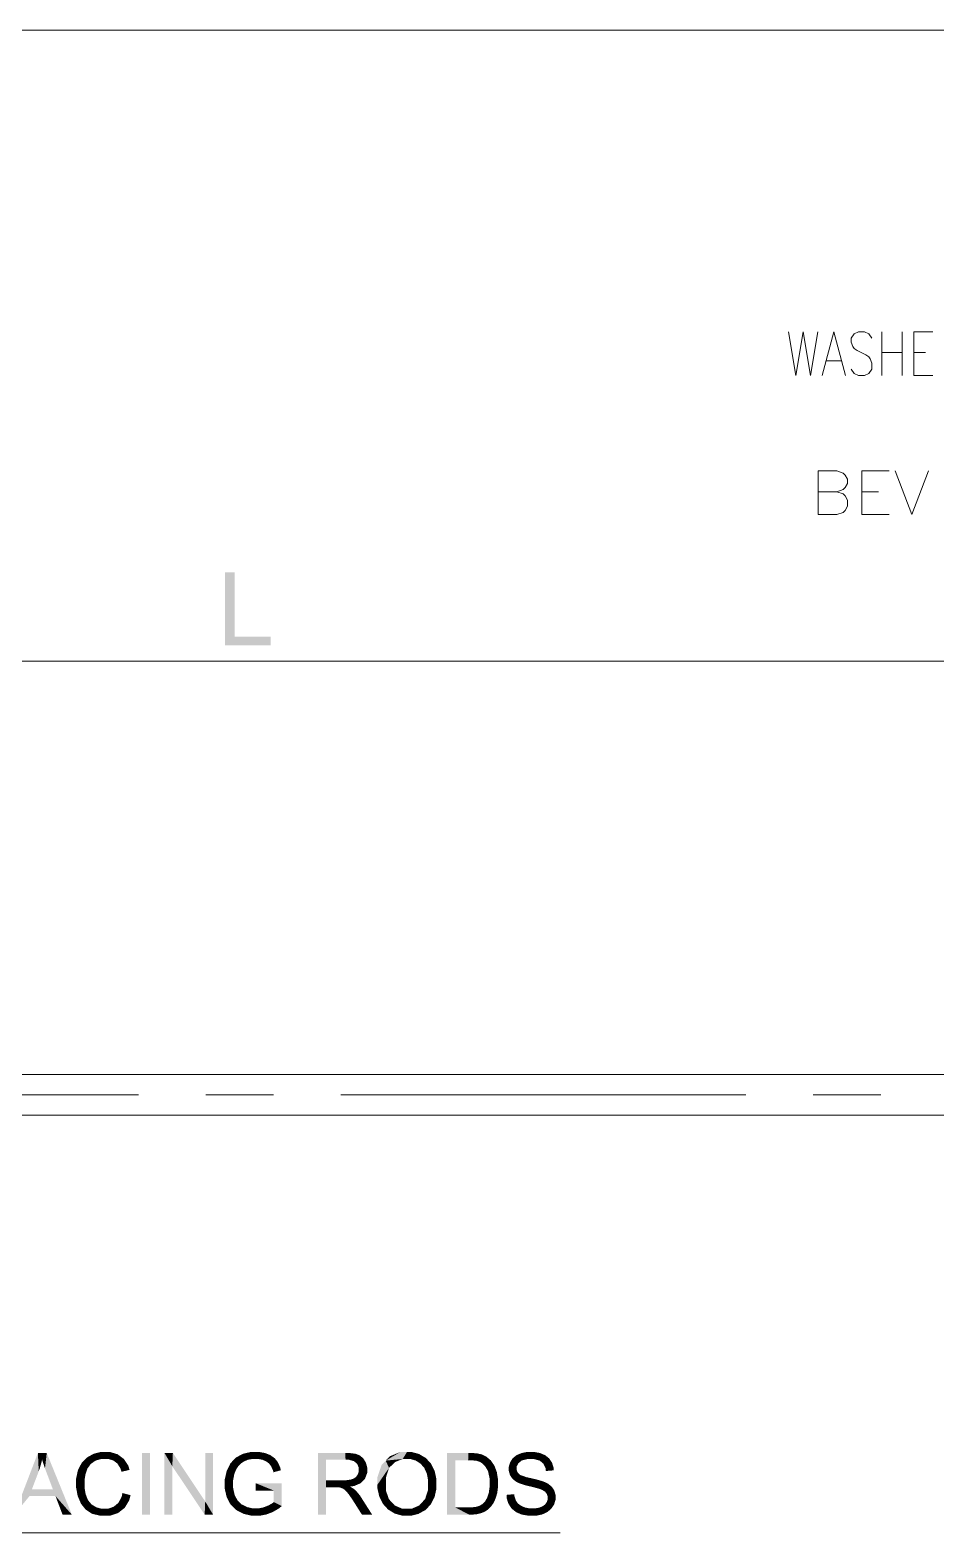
# Model space of a CAD drawing. Header units: millimetres. Extents: x 2 to 579, y 1 to 405.
# Drawn here: x 212 to 245.5, y 145.1 to 200.8 of the extents above; entities that cross this region are included whole.
import ezdxf

# ---------------------------------------------------------------- set-up
doc = ezdxf.new("R2010")
doc.units = ezdxf.units.MM
doc.linetypes.add('XKITLINE00', pattern=[0])
doc.layers.add('GraphicObject', color=6, linetype='Continuous', lineweight=0)
doc.layers.add('LinkedObject', color=7, linetype='Continuous', lineweight=0)

# ---------------------------------------------------------------- blocks, each defined once
blk = doc.blocks.new('*A3')
at = {"layer": 'GraphicObject', "color": 3, "linetype": 'XKITLINE00', "lineweight": 0}
blk.add_line((286.857, 200.826), (152.298, 200.826), dxfattribs=at)
blk = doc.blocks.new('*A4')
at = {"layer": 'LinkedObject'}
for points in [[(219.55, 180.723), (219.194, 178.023), (219.194, 180.723)], [(219.55, 178.342), (219.194, 178.023), (219.55, 180.723)], [(219.194, 178.023), (219.55, 178.342), (220.879, 178.023)], [(220.879, 178.023), (219.55, 178.342), (220.879, 178.342)], [(212.26, 148.087), (212.29, 147.409), (211.382, 145.8)], [(212.29, 147.409), (212.26, 148.087), (212.329, 147.517)], [(212.329, 147.517), (212.26, 148.087), (212.391, 147.736)], [(212.391, 147.736), (212.26, 148.087), (212.414, 147.847)], [(212.586, 148.087), (212.414, 147.847), (212.26, 148.087)], [(212.414, 147.847), (212.586, 148.087), (212.441, 147.753)], [(212.441, 147.753), (212.586, 148.087), (212.522, 147.515)], [(212.522, 147.515), (212.586, 148.087), (212.576, 147.371)], [(212.576, 147.371), (212.586, 148.087), (212.815, 146.74)], [(212.815, 146.74), (212.586, 148.087), (212.909, 146.493)], [(212.909, 146.493), (212.586, 148.087), (213.518, 145.8)], [(213.879, 147.716), (214.218, 147.678), (213.811, 147.583)], [(213.811, 147.583), (214.218, 147.678), (214.094, 147.508)], [(214.073, 147.918), (214.218, 147.678), (213.879, 147.716)], [(214.199, 147.988), (214.218, 147.678), (214.073, 147.918)], [(214.325, 148.057), (214.615, 147.867), (214.199, 147.988)], [(214.199, 147.988), (214.615, 147.867), (214.395, 147.804)], [(214.218, 147.678), (214.199, 147.988), (214.306, 147.741)], [(214.306, 147.741), (214.199, 147.988), (214.395, 147.804)], [(214.602, 148.126), (214.615, 147.867), (214.325, 148.057)], [(214.753, 148.126), (214.615, 147.867), (214.602, 148.126)], [(214.615, 147.867), (214.753, 148.126), (214.747, 147.867)], [(214.753, 148.126), (214.861, 147.867), (214.747, 147.867)], [(215.213, 148.038), (214.753, 148.126), (214.925, 148.126)], [(215.33, 147.951), (214.753, 148.126), (215.213, 148.038)], [(215.052, 147.81), (214.753, 148.126), (215.33, 147.951)], [(214.861, 147.867), (214.753, 148.126), (215.052, 147.81)], [(215.052, 147.81), (215.33, 147.951), (215.127, 147.753)], [(215.33, 147.951), (215.203, 147.696), (215.127, 147.753)], [(215.203, 147.696), (215.33, 147.951), (215.318, 147.514)], [(215.318, 147.514), (215.33, 147.951), (215.655, 147.46)], [(215.609, 147.618), (215.33, 147.951), (215.447, 147.864)], [(215.655, 147.46), (215.33, 147.951), (215.609, 147.618)], [(216.419, 148.087), (216.117, 145.8), (216.117, 148.087)], [(216.419, 145.8), (216.117, 145.8), (216.419, 148.087)], [(216.95, 148.087), (217.24, 147.595), (216.95, 145.8)], [(217.24, 147.595), (216.95, 148.087), (217.26, 148.087)], [(217.24, 147.595), (217.26, 148.087), (218.439, 145.8)], [(218.439, 145.8), (217.26, 148.087), (218.459, 146.292)], [(218.75, 148.087), (218.459, 146.292), (218.459, 148.087)], [(218.75, 145.8), (218.459, 146.292), (218.75, 148.087)], [(219.723, 147.985), (219.321, 147.555), (219.592, 147.915)], [(219.893, 147.772), (219.321, 147.555), (219.723, 147.985)], [(219.592, 147.915), (219.321, 147.555), (219.391, 147.7)], [(219.771, 147.689), (219.321, 147.555), (219.893, 147.772)], [(219.725, 147.638), (219.321, 147.555), (219.771, 147.689)], [(219.678, 147.586), (219.321, 147.555), (219.725, 147.638)], [(220.156, 148.126), (219.723, 147.985), (219.854, 148.055)], [(220.224, 147.867), (219.723, 147.985), (220.156, 148.126)], [(219.723, 147.985), (219.969, 147.804), (219.893, 147.772)], [(219.969, 147.804), (219.723, 147.985), (220.044, 147.836)], [(220.044, 147.836), (219.723, 147.985), (220.224, 147.867)], [(220.328, 147.867), (220.156, 148.126), (220.327, 148.126)], [(220.224, 147.867), (220.156, 148.126), (220.328, 147.867)], [(220.327, 148.126), (220.414, 147.867), (220.328, 147.867)], [(220.451, 148.126), (220.414, 147.867), (220.327, 148.126)], [(220.414, 147.867), (220.451, 148.126), (220.572, 147.837)], [(220.775, 148.045), (220.451, 148.126), (220.675, 148.085)], [(220.572, 147.837), (220.451, 148.126), (220.775, 148.045)], [(220.572, 147.837), (220.775, 148.045), (220.643, 147.807)], [(220.775, 148.045), (220.714, 147.777), (220.643, 147.807)], [(220.714, 147.777), (220.775, 148.045), (220.823, 147.697)], [(221.033, 147.893), (220.775, 148.045), (220.876, 148.005)], [(221.09, 147.821), (220.775, 148.045), (221.033, 147.893)], [(220.823, 147.697), (220.775, 148.045), (221.09, 147.821)], [(220.823, 147.697), (221.09, 147.821), (220.861, 147.647)], [(221.09, 147.821), (220.899, 147.597), (220.861, 147.647)], [(220.899, 147.597), (221.09, 147.821), (220.963, 147.46)], [(220.963, 147.46), (221.09, 147.821), (221.233, 147.562)], [(221.233, 147.562), (221.09, 147.821), (221.147, 147.75)], [(222.937, 147.078), (222.635, 145.8), (222.635, 148.087)], [(222.635, 148.087), (222.937, 147.835), (222.937, 147.078)], [(223.66, 147.835), (222.635, 148.087), (223.647, 148.087)], [(222.937, 147.835), (222.635, 148.087), (223.66, 147.835)], [(223.647, 148.087), (223.787, 147.835), (223.66, 147.835)], [(224.032, 148.056), (223.647, 148.087), (223.8, 148.087)], [(224.111, 148.025), (223.647, 148.087), (224.032, 148.056)], [(223.973, 147.783), (223.647, 148.087), (224.111, 148.025)], [(223.787, 147.835), (223.647, 148.087), (223.973, 147.783)], [(224.111, 148.025), (224.031, 147.731), (223.973, 147.783)], [(224.191, 147.994), (224.031, 147.731), (224.111, 148.025)], [(224.031, 147.731), (224.191, 147.994), (224.09, 147.678)], [(224.09, 147.678), (224.191, 147.994), (224.365, 147.807)], [(224.365, 147.807), (224.149, 147.545), (224.09, 147.678)], [(224.413, 147.729), (224.149, 147.545), (224.365, 147.807)], [(224.46, 147.557), (224.149, 147.545), (224.413, 147.729)], [(224.365, 147.807), (224.191, 147.994), (224.318, 147.885)], [(225.148, 147.804), (224.842, 146.913), (224.995, 147.643)], [(225.269, 147.534), (224.842, 146.913), (225.148, 147.804)], [(224.995, 147.643), (224.842, 146.913), (224.842, 147.197)], [(225.695, 148.126), (225.148, 147.804), (225.3, 147.965)], [(225.937, 148.126), (225.148, 147.804), (225.695, 148.126)], [(225.778, 147.865), (225.148, 147.804), (225.937, 148.126)], [(225.501, 147.755), (225.148, 147.804), (225.778, 147.865)], [(225.148, 147.804), (225.501, 147.755), (225.385, 147.644)], [(225.269, 147.534), (225.148, 147.804), (225.385, 147.644)], [(225.778, 147.865), (225.937, 148.126), (225.938, 147.865)], [(225.937, 148.126), (226.051, 147.865), (225.938, 147.865)], [(226.38, 148.05), (225.937, 148.126), (226.095, 148.126)], [(226.507, 147.974), (225.937, 148.126), (226.38, 148.05)], [(226.256, 147.808), (225.937, 148.126), (226.507, 147.974)], [(226.051, 147.865), (225.937, 148.126), (226.256, 147.808)], [(226.256, 147.808), (226.507, 147.974), (226.347, 147.75)], [(226.507, 147.974), (226.437, 147.693), (226.347, 147.75)], [(226.437, 147.693), (226.507, 147.974), (226.576, 147.532)], [(226.828, 147.688), (226.507, 147.974), (226.635, 147.899)], [(226.895, 147.553), (226.507, 147.974), (226.828, 147.688)], [(226.576, 147.532), (226.507, 147.974), (226.895, 147.553)], [(227.419, 148.087), (227.721, 147.817), (227.419, 145.8)], [(228.202, 147.817), (227.419, 148.087), (228.207, 148.087)], [(227.721, 147.817), (227.419, 148.087), (228.202, 147.817)], [(227.419, 145.8), (227.721, 147.817), (227.721, 146.07)], [(228.207, 148.087), (228.337, 147.817), (228.202, 147.817)], [(228.34, 148.087), (228.337, 147.817), (228.207, 148.087)], [(228.34, 148.087), (228.533, 147.793), (228.337, 147.817)], [(228.543, 148.07), (228.533, 147.793), (228.34, 148.087)], [(228.613, 148.054), (228.533, 147.793), (228.543, 148.07)], [(228.613, 148.054), (228.593, 147.77), (228.533, 147.793)], [(228.593, 147.77), (228.613, 148.054), (228.678, 147.737)], [(228.879, 147.949), (228.613, 148.054), (228.711, 148.031)], [(228.948, 147.89), (228.613, 148.054), (228.879, 147.949)], [(228.821, 147.608), (228.613, 148.054), (228.948, 147.89)], [(228.678, 147.737), (228.613, 148.054), (228.821, 147.608)], [(228.948, 147.89), (228.88, 147.512), (228.821, 147.608)], [(229.039, 147.814), (228.88, 147.512), (228.948, 147.89)], [(229.174, 147.618), (228.88, 147.512), (229.039, 147.814)], [(228.88, 147.512), (229.174, 147.618), (228.939, 147.415)], [(228.939, 147.415), (229.174, 147.618), (229.219, 147.499)], [(229.807, 147.819), (229.709, 147.495), (229.758, 147.743)], [(230.062, 147.707), (229.709, 147.495), (229.807, 147.819)], [(229.758, 147.743), (229.709, 147.495), (229.709, 147.581)], [(229.999, 147.586), (229.709, 147.495), (230.062, 147.707)], [(229.856, 147.894), (230.125, 147.757), (229.807, 147.819)], [(229.807, 147.819), (230.125, 147.757), (230.062, 147.707)], [(229.999, 148.008), (230.125, 147.757), (229.856, 147.894)], [(230.187, 147.808), (229.999, 148.008), (230.094, 148.047)], [(230.125, 147.757), (229.999, 148.008), (230.187, 147.808)], [(230.188, 148.087), (230.387, 147.858), (230.094, 148.047)], [(230.094, 148.047), (230.387, 147.858), (230.187, 147.808)], [(230.397, 148.126), (230.387, 147.858), (230.188, 148.087)], [(230.513, 148.126), (230.387, 147.858), (230.397, 148.126)], [(230.387, 147.858), (230.513, 148.126), (230.524, 147.858)], [(230.513, 148.126), (230.656, 147.858), (230.524, 147.858)], [(230.864, 148.085), (230.513, 148.126), (230.64, 148.126)], [(230.961, 148.044), (230.513, 148.126), (230.864, 148.085)], [(230.855, 147.802), (230.513, 148.126), (230.961, 148.044)], [(230.656, 147.858), (230.513, 148.126), (230.855, 147.802)], [(230.961, 148.044), (230.923, 147.747), (230.855, 147.802)], [(231.058, 148.003), (230.923, 147.747), (230.961, 148.044)], [(230.923, 147.747), (231.058, 148.003), (230.99, 147.692)], [(230.99, 147.692), (231.058, 148.003), (231.259, 147.802)], [(231.259, 147.802), (231.069, 147.527), (230.99, 147.692)], [(231.259, 147.802), (231.058, 148.003), (231.207, 147.882)], [(231.311, 147.723), (231.069, 147.527), (231.259, 147.802)], [(231.367, 147.542), (231.069, 147.527), (231.311, 147.723)], [(211.382, 145.8), (212.29, 147.409), (212.038, 146.74)], [(214.022, 147.295), (213.675, 147.139), (213.743, 147.451)], [(213.986, 147.075), (213.675, 147.139), (214.022, 147.295)], [(213.675, 147.139), (213.986, 147.075), (213.675, 146.96)], [(213.675, 146.96), (213.986, 147.075), (213.986, 146.962)], [(214.058, 147.401), (213.743, 147.451), (213.811, 147.583)], [(214.022, 147.295), (213.743, 147.451), (214.058, 147.401)], [(214.058, 147.401), (213.811, 147.583), (214.094, 147.508)], [(215.318, 147.514), (215.655, 147.46), (215.358, 147.39)], [(216.95, 145.8), (217.24, 147.595), (217.24, 145.8)], [(219.321, 147.555), (219.182, 147.099), (219.252, 147.411)], [(219.537, 147.305), (219.182, 147.099), (219.321, 147.555)], [(219.493, 147.075), (219.182, 147.099), (219.537, 147.305)], [(219.182, 147.099), (219.493, 147.075), (219.182, 146.932)], [(219.182, 146.932), (219.493, 147.075), (219.493, 146.951)], [(219.606, 147.473), (219.321, 147.555), (219.678, 147.586)], [(219.321, 147.555), (219.606, 147.473), (219.58, 147.411)], [(219.537, 147.305), (219.321, 147.555), (219.58, 147.411)], [(220.963, 147.46), (221.233, 147.562), (220.989, 147.372)], [(220.989, 147.372), (221.233, 147.562), (221.263, 147.447)], [(222.937, 147.078), (222.937, 146.815), (222.635, 145.8)], [(223.287, 146.815), (222.937, 147.078), (223.586, 147.078)], [(222.937, 146.815), (222.937, 147.078), (223.287, 146.815)], [(223.287, 146.815), (223.586, 147.078), (223.346, 146.815)], [(223.346, 146.815), (223.586, 147.078), (223.43, 146.81)], [(223.43, 146.81), (223.586, 147.078), (223.456, 146.804)], [(223.456, 146.804), (223.586, 147.078), (223.491, 146.796)], [(223.491, 146.796), (223.586, 147.078), (223.56, 146.765)], [(223.56, 146.765), (223.586, 147.078), (223.69, 147.078)], [(223.56, 146.765), (223.69, 147.078), (223.593, 146.743)], [(223.69, 147.078), (223.817, 146.84), (223.593, 146.743)], [(223.852, 147.1), (223.817, 146.84), (223.69, 147.078)], [(223.817, 146.84), (223.852, 147.1), (223.981, 146.863)], [(223.911, 147.121), (224.303, 147.052), (223.852, 147.1)], [(224.224, 146.969), (223.852, 147.1), (224.303, 147.052)], [(223.981, 146.863), (223.852, 147.1), (224.224, 146.969)], [(223.969, 147.142), (224.303, 147.052), (223.911, 147.121)], [(224.303, 147.052), (223.969, 147.142), (224.058, 147.211)], [(224.088, 147.258), (224.303, 147.052), (224.058, 147.211)], [(224.119, 147.306), (224.303, 147.052), (224.088, 147.258)], [(224.119, 147.306), (224.46, 147.463), (224.303, 147.052)], [(224.149, 147.408), (224.46, 147.463), (224.119, 147.306)], [(224.46, 147.463), (224.149, 147.545), (224.46, 147.557)], [(224.149, 147.545), (224.46, 147.463), (224.149, 147.464)], [(224.46, 147.463), (224.149, 147.408), (224.149, 147.464)], [(224.303, 147.052), (224.46, 147.463), (224.381, 147.136)], [(224.381, 147.136), (224.46, 147.463), (224.46, 147.341)], [(225.153, 147.166), (224.842, 146.913), (225.269, 147.534)], [(224.842, 146.913), (225.153, 147.166), (225.153, 146.908)], [(226.576, 147.532), (226.895, 147.553), (226.623, 147.428)], [(226.895, 147.553), (226.67, 147.324), (226.623, 147.428)], [(226.67, 147.324), (226.895, 147.553), (226.717, 147.08)], [(226.717, 147.08), (226.895, 147.553), (227.028, 147.111)], [(226.717, 146.94), (227.028, 147.111), (227.028, 146.939)], [(226.717, 147.08), (227.028, 147.111), (226.717, 146.94)], [(227.028, 147.111), (226.895, 147.553), (226.962, 147.417)], [(229.219, 147.499), (228.997, 147.14), (228.939, 147.415)], [(229.264, 147.38), (228.997, 147.14), (229.219, 147.499)], [(229.308, 147.109), (228.997, 147.14), (229.264, 147.38)], [(229.308, 146.956), (228.997, 147.14), (229.308, 147.109)], [(228.997, 147.14), (229.308, 146.956), (228.997, 146.96)], [(229.709, 147.495), (229.999, 147.586), (229.999, 147.515)], [(229.999, 147.453), (229.709, 147.495), (229.999, 147.515)], [(229.709, 147.495), (229.999, 147.453), (229.709, 147.416)], [(229.709, 147.416), (229.999, 147.453), (229.749, 147.273)], [(229.749, 147.273), (229.999, 147.453), (229.789, 147.21)], [(229.789, 147.21), (229.999, 147.453), (230.044, 147.352)], [(230.044, 147.352), (229.95, 147.04), (229.789, 147.21)], [(229.789, 147.21), (229.95, 147.04), (229.829, 147.146)], [(230.088, 147.312), (229.95, 147.04), (230.044, 147.352)], [(229.95, 147.04), (230.088, 147.312), (230.032, 146.997)], [(230.032, 146.997), (230.088, 147.312), (230.132, 147.272)], [(230.032, 146.997), (230.132, 147.272), (230.095, 146.963)], [(230.095, 146.963), (230.132, 147.272), (230.315, 146.892)], [(230.315, 146.892), (230.132, 147.272), (230.36, 147.19)], [(230.315, 146.892), (230.36, 147.19), (230.473, 146.854)], [(230.473, 146.854), (230.36, 147.19), (230.544, 147.149)], [(230.473, 146.854), (230.544, 147.149), (230.63, 146.816)], [(230.63, 146.816), (230.544, 147.149), (230.728, 147.107)], [(230.63, 146.816), (230.728, 147.107), (230.834, 146.76)], [(230.834, 146.76), (230.728, 147.107), (230.88, 146.742)], [(230.88, 146.742), (230.728, 147.107), (230.951, 146.715)], [(230.981, 147.034), (230.951, 146.715), (230.728, 147.107)], [(231.371, 147.442), (231.069, 147.527), (231.367, 147.542)], [(231.069, 147.527), (231.371, 147.442), (231.081, 147.419)], [(211.952, 146.493), (211.382, 145.8), (212.038, 146.74)], [(212.038, 146.74), (212.909, 146.493), (211.952, 146.493)], [(212.815, 146.74), (212.909, 146.493), (212.038, 146.74)], [(213.986, 146.962), (213.675, 146.797), (213.675, 146.96)], [(213.986, 146.816), (213.675, 146.797), (213.986, 146.962)], [(213.986, 146.816), (213.796, 146.347), (213.675, 146.797)], [(213.675, 146.797), (213.796, 146.347), (213.735, 146.49)], [(214.028, 146.561), (213.796, 146.347), (213.986, 146.816)], [(213.796, 146.347), (214.028, 146.561), (214.071, 146.452)], [(215.242, 146.239), (215.694, 146.525), (215.352, 145.957)], [(215.361, 146.457), (215.694, 146.525), (215.242, 146.239)], [(215.352, 145.957), (215.694, 146.525), (215.476, 146.054)], [(215.694, 146.525), (215.361, 146.457), (215.392, 146.601)], [(215.476, 146.054), (215.694, 146.525), (215.647, 146.339)], [(219.493, 146.798), (219.182, 146.932), (219.493, 146.951)], [(219.182, 146.932), (219.322, 146.322), (219.182, 146.764)], [(219.493, 146.798), (219.322, 146.322), (219.182, 146.932)], [(219.182, 146.764), (219.322, 146.322), (219.252, 146.459)], [(219.546, 146.542), (219.322, 146.322), (219.493, 146.798)], [(219.322, 146.322), (219.546, 146.542), (219.598, 146.439)], [(220.328, 146.966), (221, 146.696), (220.328, 146.696)], [(221.297, 146.966), (221, 146.696), (220.328, 146.966)], [(221, 146.27), (221.297, 146.966), (221.297, 146.118)], [(221, 146.696), (221.297, 146.966), (221, 146.27)], [(222.635, 145.8), (222.937, 146.815), (222.937, 145.8)], [(223.593, 146.743), (223.817, 146.84), (223.627, 146.722)], [(223.817, 146.84), (223.704, 146.645), (223.627, 146.722)], [(223.877, 146.811), (223.704, 146.645), (223.817, 146.84)], [(223.704, 146.645), (223.877, 146.811), (223.747, 146.591)], [(223.747, 146.591), (223.877, 146.811), (223.79, 146.536)], [(223.79, 146.536), (223.877, 146.811), (223.999, 146.726)], [(223.999, 146.726), (223.899, 146.379), (223.79, 146.536)], [(223.999, 146.726), (223.877, 146.811), (223.968, 146.755)], [(224.065, 146.666), (223.899, 146.379), (223.999, 146.726)], [(224.191, 146.514), (223.899, 146.379), (224.065, 146.666)], [(223.899, 146.379), (224.191, 146.514), (223.965, 146.276)], [(223.965, 146.276), (224.191, 146.514), (224.249, 146.422)], [(224.842, 146.913), (225.153, 146.701), (224.842, 146.762)], [(225.153, 146.701), (224.842, 146.913), (225.153, 146.908)], [(224.842, 146.762), (225.153, 146.701), (224.908, 146.477)], [(224.908, 146.477), (225.153, 146.701), (224.973, 146.342)], [(224.973, 146.342), (225.153, 146.701), (225.264, 146.376)], [(226.607, 146.379), (227.028, 146.939), (226.888, 146.317)], [(226.717, 146.72), (227.028, 146.939), (226.607, 146.379)], [(227.028, 146.939), (226.717, 146.72), (226.717, 146.94)], [(226.888, 146.317), (227.028, 146.939), (226.958, 146.455)], [(226.958, 146.455), (227.028, 146.939), (227.028, 146.765)], [(229.248, 146.494), (228.907, 146.429), (228.967, 146.611)], [(228.997, 146.831), (229.308, 146.825), (228.967, 146.611)], [(228.967, 146.611), (229.308, 146.825), (229.248, 146.494)], [(229.308, 146.956), (228.997, 146.831), (228.997, 146.96)], [(229.308, 146.825), (228.997, 146.831), (229.308, 146.956)], [(229.248, 146.494), (229.308, 146.825), (229.278, 146.595)], [(229.92, 146.473), (229.624, 146.534), (229.91, 146.559)], [(229.624, 146.534), (229.749, 146.123), (229.627, 146.419)], [(229.92, 146.473), (229.749, 146.123), (229.624, 146.534)], [(231.05, 147.003), (230.951, 146.715), (230.981, 147.034)], [(230.951, 146.715), (231.05, 147.003), (231.055, 146.648)], [(231.055, 146.648), (231.05, 147.003), (231.15, 146.957)], [(231.055, 146.648), (231.15, 146.957), (231.086, 146.607)], [(231.086, 146.607), (231.15, 146.957), (231.118, 146.567)], [(231.15, 146.957), (231.345, 146.77), (231.118, 146.567)], [(231.118, 146.567), (231.345, 146.77), (231.149, 146.473)], [(231.149, 146.473), (231.345, 146.77), (231.392, 146.699)], [(231.149, 146.473), (231.392, 146.699), (231.149, 146.42)], [(231.149, 146.42), (231.392, 146.699), (231.149, 146.367)], [(231.392, 146.699), (231.44, 146.445), (231.149, 146.367)], [(231.345, 146.77), (231.15, 146.957), (231.297, 146.84)], [(231.44, 146.445), (231.392, 146.699), (231.44, 146.537)], [(212.909, 146.493), (213.518, 145.8), (213.174, 145.8)], [(214.113, 146.343), (213.796, 146.347), (214.071, 146.452)], [(213.796, 146.347), (214.148, 145.911), (213.856, 146.205)], [(214.113, 146.343), (214.148, 145.911), (213.796, 146.347)], [(213.856, 146.205), (214.148, 145.911), (214.032, 145.987)], [(214.246, 146.181), (214.148, 145.911), (214.113, 146.343)], [(214.148, 145.911), (214.246, 146.181), (214.335, 146.127)], [(214.425, 146.073), (214.148, 145.911), (214.335, 146.127)], [(214.425, 146.073), (214.748, 145.761), (214.148, 145.911)], [(214.619, 146.019), (214.748, 145.761), (214.425, 146.073)], [(214.748, 145.761), (214.619, 146.019), (214.723, 146.019)], [(214.851, 146.019), (214.748, 145.761), (214.723, 146.019)], [(214.851, 146.019), (215.352, 145.957), (214.748, 145.761)], [(214.748, 145.761), (215.352, 145.957), (214.927, 145.761)], [(215.066, 146.093), (215.352, 145.957), (214.851, 146.019)], [(214.927, 145.761), (215.352, 145.957), (215.229, 145.859)], [(215.352, 145.957), (215.066, 146.093), (215.154, 146.166)], [(215.242, 146.239), (215.352, 145.957), (215.154, 146.166)], [(218.459, 146.292), (218.75, 145.8), (218.439, 145.8)], [(219.651, 146.336), (219.322, 146.322), (219.598, 146.439)], [(219.651, 146.336), (219.738, 145.905), (219.322, 146.322)], [(219.322, 146.322), (219.738, 145.905), (219.392, 146.186)], [(219.392, 146.186), (219.738, 145.905), (219.6, 145.977)], [(219.804, 146.183), (219.738, 145.905), (219.651, 146.336)], [(219.738, 145.905), (219.804, 146.183), (219.905, 146.133)], [(220.005, 146.083), (219.738, 145.905), (219.905, 146.133)], [(220.005, 146.083), (220.35, 145.761), (219.738, 145.905)], [(220.219, 146.033), (220.35, 145.761), (220.005, 146.083)], [(220.35, 145.761), (220.219, 146.033), (220.332, 146.033)], [(220.332, 146.033), (220.475, 145.761), (220.35, 145.761)], [(220.431, 146.033), (220.475, 145.761), (220.332, 146.033)], [(220.622, 146.071), (220.718, 145.806), (220.431, 146.033)], [(220.431, 146.033), (220.718, 145.806), (220.475, 145.761)], [(220.837, 145.85), (220.622, 146.071), (220.716, 146.109)], [(220.718, 145.806), (220.622, 146.071), (220.837, 145.85)], [(220.81, 146.147), (220.956, 145.895), (220.716, 146.109)], [(220.716, 146.109), (220.956, 145.895), (220.837, 145.85)], [(220.952, 146.227), (221.297, 146.118), (220.81, 146.147)], [(220.81, 146.147), (221.297, 146.118), (220.956, 145.895)], [(221, 146.27), (221.297, 146.118), (220.952, 146.227)], [(220.956, 145.895), (221.297, 146.118), (221.186, 146.029)], [(223.965, 146.276), (224.249, 146.422), (224.267, 145.8)], [(224.267, 145.8), (224.249, 146.422), (224.645, 145.8)], [(225.264, 146.376), (225.231, 145.995), (224.973, 146.342)], [(224.973, 146.342), (225.231, 145.995), (225.039, 146.207)], [(225.376, 146.257), (225.231, 145.995), (225.264, 146.376)], [(225.231, 145.995), (225.376, 146.257), (225.358, 145.917)], [(225.358, 145.917), (225.376, 146.257), (225.487, 146.138)], [(225.487, 146.138), (225.935, 145.761), (225.358, 145.917)], [(225.766, 146.019), (225.935, 145.761), (225.487, 146.138)], [(225.935, 145.761), (225.766, 146.019), (225.934, 146.019)], [(226.105, 146.019), (225.935, 145.761), (225.934, 146.019)], [(225.935, 145.761), (226.105, 146.019), (226.084, 145.761)], [(226.084, 145.761), (226.105, 146.019), (226.362, 145.831)], [(226.49, 145.902), (226.105, 146.019), (226.386, 146.139)], [(226.362, 145.831), (226.105, 146.019), (226.49, 145.902)], [(226.496, 146.259), (226.619, 145.972), (226.386, 146.139)], [(226.386, 146.139), (226.619, 145.972), (226.49, 145.902)], [(226.888, 146.317), (226.496, 146.259), (226.607, 146.379)], [(226.818, 146.18), (226.496, 146.259), (226.888, 146.317)], [(226.619, 145.972), (226.496, 146.259), (226.818, 146.18)], [(227.721, 146.07), (228.244, 145.8), (227.419, 145.8)], [(228.21, 146.07), (228.244, 145.8), (227.721, 146.07)], [(228.21, 146.07), (228.348, 145.8), (228.244, 145.8)], [(228.323, 146.07), (228.348, 145.8), (228.21, 146.07)], [(228.611, 145.839), (228.323, 146.07), (228.5, 146.091)], [(228.531, 145.819), (228.323, 146.07), (228.611, 145.839)], [(228.348, 145.8), (228.323, 146.07), (228.531, 145.819)], [(228.564, 146.112), (228.611, 145.839), (228.5, 146.091)], [(228.629, 146.133), (228.611, 145.839), (228.564, 146.112)], [(228.611, 145.839), (228.629, 146.133), (228.691, 145.858)], [(228.884, 145.953), (228.629, 146.133), (228.731, 146.192)], [(228.827, 145.916), (228.629, 146.133), (228.884, 145.953)], [(228.691, 145.858), (228.629, 146.133), (228.827, 145.916)], [(228.77, 146.23), (228.94, 145.991), (228.731, 146.192)], [(228.731, 146.192), (228.94, 145.991), (228.884, 145.953)], [(229.092, 146.161), (228.77, 146.23), (228.823, 146.284)], [(229.044, 146.095), (228.77, 146.23), (229.092, 146.161)], [(228.94, 145.991), (228.77, 146.23), (229.044, 146.095)], [(228.907, 146.429), (229.092, 146.161), (228.823, 146.284)], [(229.217, 146.393), (228.907, 146.429), (229.248, 146.494)], [(229.139, 146.227), (228.907, 146.429), (229.217, 146.393)], [(229.092, 146.161), (228.907, 146.429), (229.139, 146.227)], [(229.627, 146.419), (229.749, 146.123), (229.69, 146.214)], [(229.967, 146.332), (229.749, 146.123), (229.92, 146.473)], [(229.749, 146.123), (229.967, 146.332), (229.809, 146.032)], [(229.809, 146.032), (229.967, 146.332), (229.973, 145.896)], [(230.004, 146.277), (229.973, 145.896), (229.967, 146.332)], [(230.041, 146.222), (229.973, 145.896), (230.004, 146.277)], [(230.041, 146.222), (230.078, 145.851), (229.973, 145.896)], [(230.156, 146.133), (230.078, 145.851), (230.041, 146.222)], [(230.078, 145.851), (230.156, 146.133), (230.182, 145.806)], [(230.233, 146.099), (230.182, 145.806), (230.156, 146.133)], [(230.311, 146.065), (230.182, 145.806), (230.233, 146.099)], [(230.311, 146.065), (230.442, 145.761), (230.182, 145.806)], [(230.486, 146.031), (230.442, 145.761), (230.311, 146.065)], [(230.486, 146.031), (230.597, 145.761), (230.442, 145.761)], [(230.583, 146.031), (230.597, 145.761), (230.486, 146.031)], [(230.583, 146.031), (230.719, 145.761), (230.597, 145.761)], [(230.67, 146.031), (230.719, 145.761), (230.583, 146.031)], [(230.822, 146.056), (231.036, 145.85), (230.67, 146.031)], [(230.67, 146.031), (231.036, 145.85), (230.719, 145.761)], [(230.888, 146.082), (231.283, 146.021), (230.822, 146.056)], [(231.134, 145.895), (230.822, 146.056), (231.283, 146.021)], [(231.036, 145.85), (230.822, 146.056), (231.134, 145.895)], [(230.954, 146.108), (231.283, 146.021), (230.888, 146.082)], [(231.053, 146.179), (231.336, 146.101), (230.954, 146.108)], [(230.954, 146.108), (231.336, 146.101), (231.283, 146.021)], [(231.085, 146.224), (231.388, 146.182), (231.053, 146.179)], [(231.336, 146.101), (231.053, 146.179), (231.388, 146.182)], [(231.117, 146.269), (231.388, 146.182), (231.085, 146.224)], [(231.117, 146.269), (231.44, 146.445), (231.388, 146.182)], [(231.149, 146.367), (231.44, 146.445), (231.117, 146.269)], [(231.388, 146.182), (231.44, 146.445), (231.44, 146.354)], [(214.148, 145.911), (214.748, 145.761), (214.263, 145.836)], [(214.263, 145.836), (214.748, 145.761), (214.564, 145.761)], [(219.738, 145.905), (220.35, 145.761), (219.876, 145.833)], [(219.876, 145.833), (220.35, 145.761), (220.182, 145.761)], [(225.358, 145.917), (225.935, 145.761), (225.485, 145.839)], [(225.485, 145.839), (225.935, 145.761), (225.774, 145.761)], [(230.719, 145.761), (231.036, 145.85), (230.938, 145.806)]]:
    blk.add_hatch(color=7, dxfattribs=at).paths.add_polyline_path(points, flags=17)
at = {"layer": 'LinkedObject', "color": 2, "linetype": 'XKITLINE00', "lineweight": 0}
for p, q in [((240.076, 189.641), (240.346, 188.021)), ((240.346, 188.021), (240.616, 189.641)), ((240.616, 189.641), (240.886, 188.021)), ((240.886, 188.021), (241.156, 189.641)), ((241.318, 188.021), (241.75, 189.641)), ((241.75, 189.641), (242.182, 188.021)), ((242.398, 189.41), (242.506, 189.564)), ((242.398, 189.256), (242.398, 189.41)), ((242.506, 189.564), (242.668, 189.641)), ((242.668, 189.641), (242.884, 189.641)), ((242.884, 189.641), (243.046, 189.564)), ((243.046, 189.564), (243.154, 189.41)), ((243.532, 189.641), (243.532, 188.021)), ((244.288, 189.641), (244.288, 188.021)), ((244.72, 188.021), (244.72, 189.641)), ((244.72, 189.641), (245.422, 189.641)), ((242.452, 189.101), (242.398, 189.256)), ((242.506, 189.024), (242.452, 189.101)), ((242.614, 188.947), (242.506, 189.024)), ((242.938, 188.793), (242.614, 188.947)), ((243.532, 188.87), (244.288, 188.87)), ((244.72, 188.87), (245.152, 188.87)), ((241.48, 188.561), (242.02, 188.561)), ((243.046, 188.716), (242.938, 188.793)), ((243.1, 188.638), (243.046, 188.716)), ((243.154, 188.484), (243.1, 188.638)), ((243.154, 188.253), (243.154, 188.484)), ((242.398, 188.253), (242.506, 188.098)), ((242.506, 188.098), (242.668, 188.021)), ((242.668, 188.021), (242.884, 188.021)), ((242.884, 188.021), (243.046, 188.098)), ((243.046, 188.098), (243.154, 188.253)), ((245.422, 188.021), (244.72, 188.021)), ((241.174, 182.866), (241.174, 184.486)), ((241.174, 184.486), (241.868, 184.486)), ((241.868, 184.486), (242.1, 184.409)), ((242.1, 184.409), (242.177, 184.332)), ((242.794, 182.866), (242.794, 184.486)), ((242.794, 184.486), (243.797, 184.486)), ((244.028, 184.486), (244.645, 182.866)), ((244.645, 182.866), (245.263, 184.486)), ((242.177, 183.869), (242.1, 183.792)), ((242.177, 184.332), (242.254, 184.177)), ((242.254, 184.023), (242.177, 183.869)), ((242.254, 184.177), (242.254, 184.023)), ((241.868, 183.715), (241.174, 183.715)), ((241.174, 183.715), (241.868, 183.715)), ((242.1, 183.792), (241.868, 183.715)), ((241.868, 183.715), (242.1, 183.637)), ((242.1, 183.637), (242.177, 183.56)), ((242.177, 183.56), (242.254, 183.406)), ((242.254, 183.406), (242.254, 183.175)), ((242.794, 183.715), (243.411, 183.715)), ((241.868, 182.866), (241.174, 182.866)), ((242.1, 182.943), (241.868, 182.866)), ((242.177, 183.02), (242.1, 182.943)), ((242.254, 183.175), (242.177, 183.02)), ((243.797, 182.866), (242.794, 182.866))]:
    blk.add_line(p, q, dxfattribs=at)
at = {"layer": 'LinkedObject', "color": 1, "linetype": 'XKITLINE00', "lineweight": 0}
blk.add_line((281.274, 177.438), (158.799, 177.438), dxfattribs=at)
at = {"layer": 'LinkedObject', "color": 7, "linetype": 'XKITLINE00', "lineweight": 0}
for p, q in [((176.079, 162.121), (263.994, 162.121)), ((263.994, 160.607), (174.999, 160.607)), ((211.386, 145.123), (213.515, 145.123)), ((213.515, 145.123), (215.82, 145.123)), ((215.82, 145.123), (216.707, 145.123)), ((216.707, 145.123), (219.013, 145.123)), ((219.013, 145.123), (221.496, 145.123)), ((221.496, 145.123), (222.384, 145.123)), ((222.384, 145.123), (224.689, 145.123)), ((224.689, 145.123), (227.172, 145.123)), ((227.172, 145.123), (229.478, 145.123)), ((229.478, 145.123), (231.607, 145.123))]:
    blk.add_line(p, q, dxfattribs=at)
at = {"layer": 'LinkedObject', "color": 6, "linetype": 'XKITLINE00', "lineweight": 0}
for p, q in [((200.988, 161.364), (215.988, 161.364)), ((218.488, 161.364), (220.988, 161.364)), ((223.488, 161.364), (238.488, 161.364)), ((240.988, 161.364), (243.488, 161.364))]:
    blk.add_line(p, q, dxfattribs=at)

msp = doc.modelspace()

# ---------------------------------------------------------------- block references
at = {"lineweight": 0}
for name in ['*A3', '*A4']:
    msp.add_blockref(name, (0, 0), dxfattribs=at)

doc.saveas('drawing.dxf')
